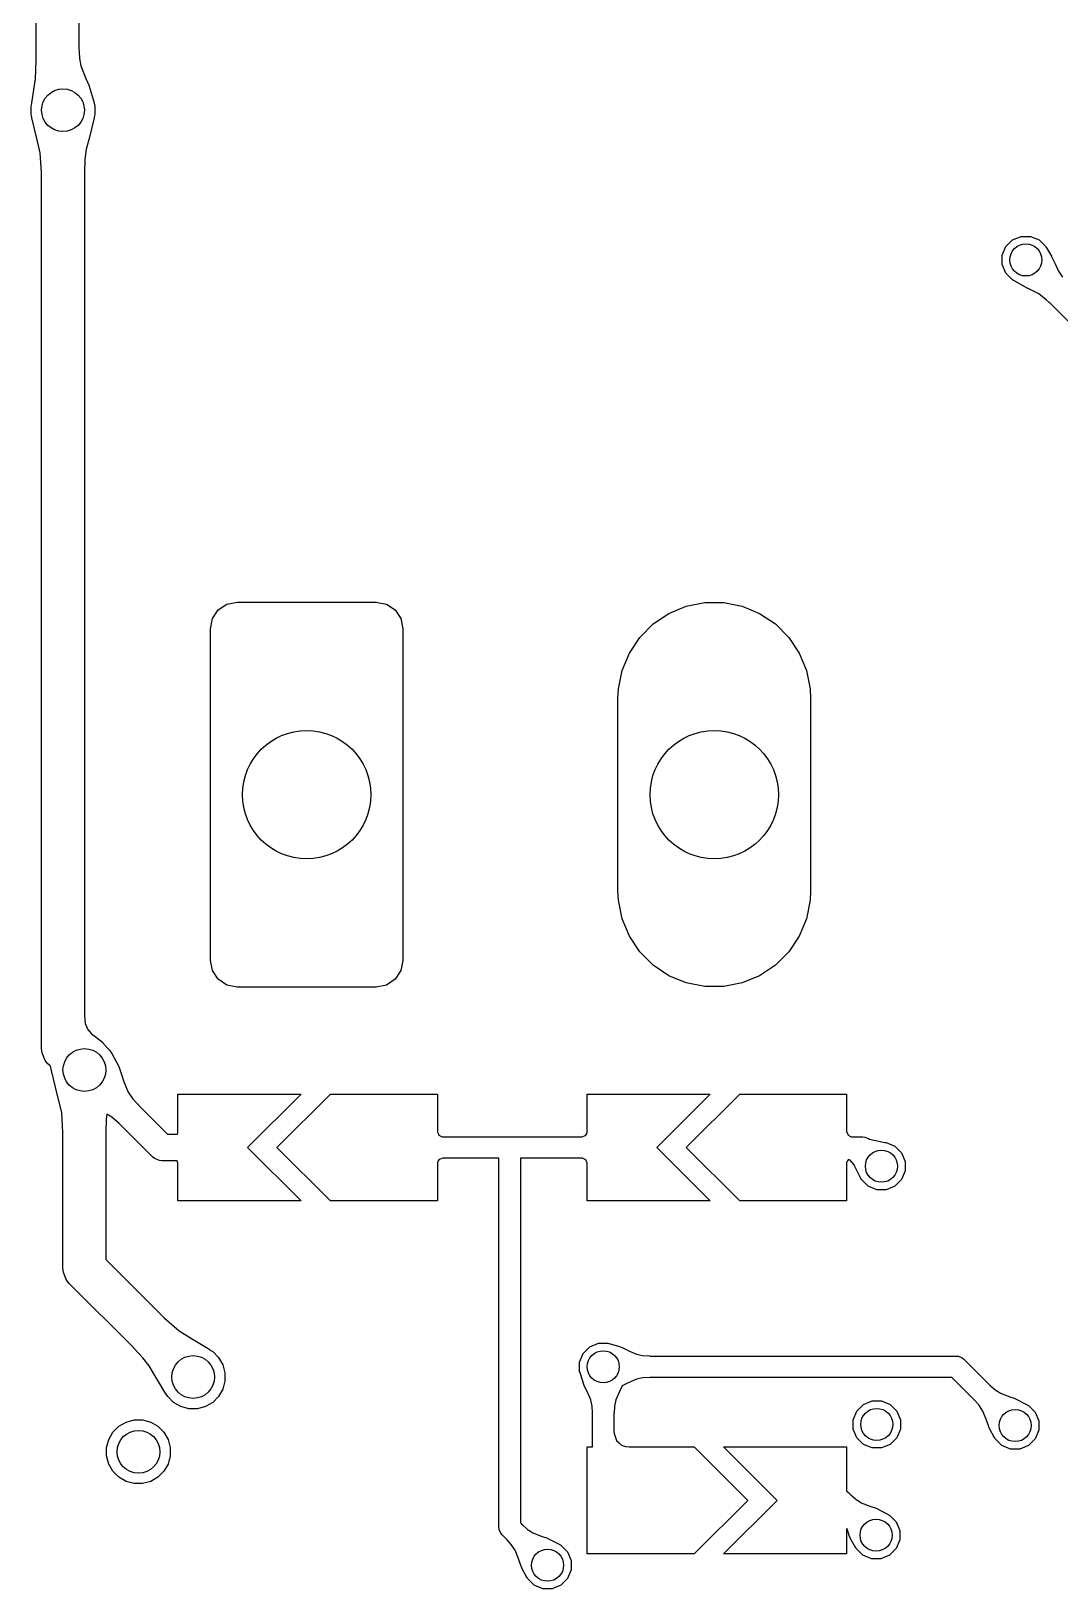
# Model space of a CAD drawing. Extents: x 89 to 178, y -115 to -57.
# Drawn here: x 99.9 to 109.52, y -95.13 to -80.56 of the extents above; entities that cross this region are included whole.
import ezdxf

# ---------------------------------------------------------------- set-up
doc = ezdxf.new("R2010")
doc.units = 0
doc.layers.add('BLACK', color=7, linetype='CONTINUOUS')

msp = doc.modelspace()

# ---------------------------------------------------------------- linework, layer by layer
at = {"layer": 'BLACK', "linetype": 'CONTINUOUS'}
for p, q in [((99.948, -80.836062), (99.948, -69.052)), ((100.348, -69.139826), (100.348, -80.715592)), ((99.94412, -81.007633), (99.948, -80.836062)), ((100.348, -80.715592), (100.348567, -80.716868)), ((100.348567, -80.716868), (100.353238, -80.808403)), ((100.353238, -80.808403), (100.354474, -80.815107)), ((100.354474, -80.815107), (100.367445, -80.885488)), ((100.367445, -80.885488), (100.413726, -81.003272)), ((99.907588, -81.230348), (99.94412, -81.007633)), ((100.413726, -81.003272), (100.41373, -81.003282)), ((100.41373, -81.003282), (100.444766, -81.072595)), ((100.444766, -81.072595), (100.445318, -81.074094)), ((100.445318, -81.074094), (100.490663, -81.229248)), ((99.902567, -81.260842), (99.90899, -81.23687)), ((99.902567, -81.339158), (99.902567, -81.260842)), ((99.90899, -81.23687), (99.907588, -81.230348)), ((100.490663, -81.229248), (100.490173, -81.233748)), ((100.490173, -81.233748), (100.497433, -81.260842)), ((100.497433, -81.260842), (100.497433, -81.339158)), ((99.90949, -81.364998), (99.902567, -81.339158)), ((99.908668, -81.370364), (99.90949, -81.364998)), ((99.956099, -81.563696), (99.908668, -81.370364)), ((100.491331, -81.370365), (100.443914, -81.563637)), ((100.497433, -81.339158), (100.490491, -81.365066)), ((100.490491, -81.365066), (100.491436, -81.369897)), ((100.491436, -81.369897), (100.491331, -81.370365)), ((99.988028, -81.697951), (99.956099, -81.563696)), ((100.443882, -81.563764), (100.418092, -81.664005)), ((100.443914, -81.563637), (100.443882, -81.563764)), ((99.988028, -81.697956), (99.988028, -81.697951)), ((99.988029, -81.697959), (99.988028, -81.697956)), ((99.99933, -81.883248), (99.988029, -81.697959)), ((100.418092, -81.664005), (100.404761, -81.75904)), ((100.404761, -81.75904), (100.400398, -81.882948)), ((100, -81.884735), (99.99933, -81.883248)), ((100, -90.075), (100, -81.884735)), ((100.400398, -81.882948), (100.4, -81.88382)), ((100.4, -81.88382), (100.4, -89.767086)), ((108.979323, -82.656105), (109.012919, -82.574997)), ((109.012919, -82.574997), (109.074997, -82.512919)), ((109.074997, -82.512919), (109.156105, -82.479323)), ((109.156105, -82.479323), (109.243895, -82.479323)), ((109.243895, -82.479323), (109.325003, -82.512919)), ((109.325003, -82.512919), (109.387081, -82.574997)), ((109.387081, -82.574997), (109.390573, -82.583428)), ((109.390573, -82.583428), (109.393032, -82.585087)), ((109.393032, -82.585087), (109.393346, -82.585588)), ((109.393346, -82.585588), (109.440568, -82.665414)), ((108.979323, -82.743895), (108.979323, -82.656105)), ((109.440568, -82.665414), (109.441135, -82.666498)), ((109.441135, -82.666498), (109.472466, -82.734884)), ((109.472466, -82.734884), (109.505684, -82.804785)), ((109.012919, -82.825003), (108.979323, -82.743895)), ((109.074997, -82.887081), (109.012919, -82.825003)), ((109.505684, -82.804785), (109.505689, -82.804792)), ((109.505689, -82.804792), (109.542892, -82.859564)), ((109.084323, -82.890944), (109.074997, -82.887081)), ((109.08613, -82.893198), (109.084323, -82.890944)), ((109.213577, -82.963231), (109.08613, -82.893198)), ((109.214584, -82.963723), (109.213577, -82.963231)), ((109.220358, -82.966209), (109.214584, -82.963723)), ((109.234857, -82.972454), (109.220358, -82.966209)), ((109.234865, -82.972458), (109.234857, -82.972454)), ((109.320796, -83.0153), (109.234865, -82.972458)), ((109.320797, -83.015301), (109.320796, -83.0153)), ((109.320799, -83.015302), (109.320797, -83.015301)), ((109.390212, -83.073102), (109.320799, -83.015302)), ((109.418544, -83.096694), (109.390212, -83.073102)), ((109.420697, -83.097473), (109.418544, -83.096694)), ((109.625006, -83.301782), (109.420697, -83.097473)), ((101.650723, -85.973223), (101.731829, -85.91903)), ((101.731829, -85.91903), (101.8275, -85.9)), ((101.8275, -85.9), (103.1275, -85.9)), ((103.1275, -85.9), (103.223171, -85.91903)), ((103.223171, -85.91903), (103.304277, -85.973223)), ((105.863243, -86.006271), (106.026244, -85.938754)), ((106.026244, -85.938754), (106.199285, -85.904334)), ((106.199285, -85.904334), (106.375715, -85.904334)), ((106.375715, -85.904334), (106.548756, -85.938754)), ((106.548756, -85.938754), (106.711757, -86.006271)), ((101.5775, -86.15), (101.59653, -86.054329)), ((101.59653, -86.054329), (101.650723, -85.973223)), ((103.304277, -85.973223), (103.35847, -86.054329)), ((103.35847, -86.054329), (103.3775, -86.15)), ((105.716546, -86.104291), (105.863243, -86.006271)), ((106.711757, -86.006271), (106.858454, -86.104291)), ((101.5775, -89.25), (101.5775, -86.15)), ((103.3775, -86.15), (103.3775, -89.25)), ((105.493771, -86.375743), (105.591791, -86.229046)), ((105.591791, -86.229046), (105.716546, -86.104291)), ((106.858454, -86.104291), (106.983209, -86.229046)), ((106.983209, -86.229046), (107.081229, -86.375743)), ((105.426254, -86.538744), (105.493771, -86.375743)), ((107.081229, -86.375743), (107.148746, -86.538744)), ((105.391834, -86.711785), (105.426254, -86.538744)), ((107.148746, -86.538744), (107.183166, -86.711785)), ((105.3875, -86.8), (105.391834, -86.711785)), ((105.3875, -88.6), (105.3875, -86.8)), ((107.183166, -86.711785), (107.1875, -86.8)), ((107.1875, -86.8), (107.1875, -88.6)), ((105.391834, -88.688215), (105.3875, -88.6)), ((105.426254, -88.861256), (105.391834, -88.688215)), ((107.183166, -88.688215), (107.148746, -88.861256)), ((107.1875, -88.6), (107.183166, -88.688215)), ((105.493771, -89.024257), (105.426254, -88.861256)), ((107.148746, -88.861256), (107.081229, -89.024257)), ((105.591791, -89.170954), (105.493771, -89.024257)), ((107.081229, -89.024257), (106.983209, -89.170954)), ((101.59653, -89.345671), (101.5775, -89.25)), ((103.3775, -89.25), (103.35847, -89.345671)), ((105.716546, -89.295709), (105.591791, -89.170954)), ((106.983209, -89.170954), (106.858454, -89.295709)), ((101.650723, -89.426777), (101.59653, -89.345671)), ((101.731829, -89.48097), (101.650723, -89.426777)), ((103.304277, -89.426777), (103.223171, -89.48097)), ((103.35847, -89.345671), (103.304277, -89.426777)), ((105.863243, -89.393729), (105.716546, -89.295709)), ((106.026244, -89.461246), (105.863243, -89.393729)), ((106.711757, -89.393729), (106.548756, -89.461246)), ((106.858454, -89.295709), (106.711757, -89.393729)), ((101.8275, -89.5), (101.731829, -89.48097)), ((103.1275, -89.5), (101.8275, -89.5)), ((103.223171, -89.48097), (103.1275, -89.5)), ((106.199285, -89.495666), (106.026244, -89.461246)), ((106.375715, -89.495666), (106.199285, -89.495666)), ((106.548756, -89.461246), (106.375715, -89.495666)), ((100.4, -89.767086), (100.401091, -89.769377)), ((100.401091, -89.769377), (100.408473, -89.84034)), ((100.408473, -89.84034), (100.431932, -89.896228)), ((100.431932, -89.896228), (100.431934, -89.896231)), ((100.431934, -89.896231), (100.467433, -89.936592)), ((100.467433, -89.936592), (100.467435, -89.936593)), ((100.467435, -89.936593), (100.467436, -89.936594)), ((100.467436, -89.936594), (100.512009, -89.971435)), ((100.512009, -89.971435), (100.512026, -89.971465)), ((100.512026, -89.971465), (100.512035, -89.971455)), ((100.512035, -89.971455), (100.568277, -90.015665)), ((100.568277, -90.015665), (100.56986, -90.017169)), ((100.56986, -90.017169), (100.61836, -90.072726)), ((100.003843, -90.114018), (100, -90.075)), ((100.033706, -90.186114), (100.003843, -90.114018)), ((100.61836, -90.072726), (100.638006, -90.092372)), ((100.638006, -90.092372), (100.652047, -90.116692)), ((100.652047, -90.116692), (100.655001, -90.11868)), ((100.655001, -90.11868), (100.655537, -90.11957)), ((100.655537, -90.11957), (100.721578, -90.241338)), ((100.058579, -90.216421), (100.033706, -90.186114)), ((100.08213, -90.239972), (100.058579, -90.216421)), ((100.10305, -90.322783), (100.08213, -90.239972)), ((100.721578, -90.241338), (100.722412, -90.243275)), ((100.722412, -90.243275), (100.756131, -90.346237)), ((100.106002, -90.32698), (100.10305, -90.322783)), ((100.10949, -90.339998), (100.106002, -90.32698)), ((100.108668, -90.345364), (100.10949, -90.339998)), ((100.156099, -90.538696), (100.108668, -90.345364)), ((100.756131, -90.346237), (100.756266, -90.346677)), ((100.756266, -90.346677), (100.764626, -90.376071)), ((100.764626, -90.376071), (100.764631, -90.376088)), ((100.764631, -90.376088), (100.808489, -90.481888)), ((100.188028, -90.672951), (100.156099, -90.538696)), ((100.808489, -90.481888), (100.80849, -90.48189)), ((100.80849, -90.48189), (100.848557, -90.540142)), ((100.848557, -90.540142), (100.877166, -90.571915)), ((100.877166, -90.571915), (100.901146, -90.598548)), ((100.901146, -90.598548), (100.901596, -90.599819)), ((100.901596, -90.599819), (101.176779, -90.875002)), ((101.275, -90.860851), (101.275, -90.5)), ((101.275, -90.5), (102.425, -90.5)), ((102.425, -90.5), (101.925, -91)), ((102.2, -91), (102.7, -90.5)), ((102.7, -90.5), (103.7, -90.5)), ((103.7, -90.5), (103.7, -90.856054)), ((105.1, -90.858838), (105.1, -90.5)), ((105.1, -90.5), (106.25, -90.5)), ((106.25, -90.5), (105.75, -91)), ((106.025, -91), (106.525, -90.5)), ((106.525, -90.5), (107.525, -90.5)), ((107.525, -90.5), (107.525, -90.856054)), ((100.188028, -90.672956), (100.188028, -90.672951)), ((100.188029, -90.672959), (100.188028, -90.672956)), ((100.19933, -90.858248), (100.188029, -90.672959)), ((100.604761, -90.73404), (100.600398, -90.857948)), ((100.611251, -90.687772), (100.604761, -90.73404)), ((100.655759, -90.716273), (100.611251, -90.687772)), ((100.655763, -90.716276), (100.655759, -90.716273)), ((100.723557, -90.776281), (100.655762, -90.716276)), ((100.655762, -90.716276), (100.655763, -90.716276)), ((100.2, -90.859735), (100.19933, -90.858248)), ((100.2, -92.129396), (100.2, -90.859735)), ((100.600398, -90.857948), (100.6, -90.85882)), ((100.6, -90.85882), (100.6, -92.046554)), ((100.725082, -90.776859), (100.723557, -90.776281)), ((101.036614, -91.088391), (100.725082, -90.776859)), ((101.176779, -90.875002), (101.27187, -90.875002)), ((101.27187, -90.875002), (101.27327, -90.863886)), ((101.27327, -90.863886), (101.275, -90.860851)), ((103.7, -90.856054), (103.703756, -90.860413)), ((103.703756, -90.860413), (103.712547, -90.884783)), ((103.712547, -90.884783), (103.742661, -90.9)), ((105.048184, -90.9), (105.082689, -90.889022)), ((105.082689, -90.889022), (105.095336, -90.873342)), ((105.095336, -90.873342), (105.097482, -90.8626)), ((105.097482, -90.8626), (105.1, -90.858838)), ((107.525, -90.856054), (107.528756, -90.860413)), ((107.528756, -90.860413), (107.537547, -90.884783)), ((107.537547, -90.884783), (107.567661, -90.9)), ((101.925, -91), (102.425, -91.5)), ((102.7, -91.5), (102.2, -91)), ((103.742661, -90.9), (104.375, -90.9)), ((104.375, -90.9), (105.048184, -90.9)), ((105.75, -91), (106.25, -91.5)), ((106.525, -91.5), (106.025, -91)), ((107.567661, -90.9), (107.675, -90.9)), ((107.675, -90.9), (107.694509, -90.901921)), ((107.694509, -90.901921), (107.730557, -90.916853)), ((107.730557, -90.916853), (107.737706, -90.92272)), ((107.737706, -90.92272), (107.781527, -90.930755)), ((107.781527, -90.930755), (107.781746, -90.930798)), ((107.781746, -90.930798), (107.882612, -90.951956)), ((107.882612, -90.951956), (107.886075, -90.954323)), ((107.886075, -90.954323), (107.893895, -90.954323)), ((107.893895, -90.954323), (107.975003, -90.987919)), ((107.975003, -90.987919), (108.037081, -91.049997)), ((101.055554, -91.103934), (101.036614, -91.088391)), ((101.055556, -91.103936), (101.055554, -91.103934)), ((101.100616, -91.1226), (101.055556, -91.103936)), ((101.125002, -91.125002), (101.100616, -91.1226)), ((101.265438, -91.125002), (101.125002, -91.125002)), ((101.268896, -91.128341), (101.265438, -91.125002)), ((101.271816, -91.13878), (101.268896, -91.128341)), ((101.271849, -91.138893), (101.271816, -91.13878)), ((101.275, -91.142767), (101.271849, -91.138893)), ((101.275, -91.5), (101.275, -91.142767)), ((103.702517, -91.137399), (103.7, -91.141158)), ((103.7, -91.141158), (103.7, -91.5)), ((103.704663, -91.126658), (103.702517, -91.137399)), ((103.71731, -91.110977), (103.704663, -91.126658)), ((103.751813, -91.1), (103.71731, -91.110977)), ((104.275, -91.1), (103.751813, -91.1)), ((104.275, -94.551632), (104.275, -91.1)), ((105.057339, -91.1), (104.475, -91.1)), ((104.475, -91.1), (104.475, -94.51021)), ((105.087453, -91.115217), (105.057339, -91.1)), ((105.087453, -91.115218), (105.087453, -91.115217)), ((105.096243, -91.139586), (105.087453, -91.115218)), ((105.1, -91.143945), (105.096243, -91.139586)), ((105.1, -91.5), (105.1, -91.143945)), ((107.527517, -91.137399), (107.525, -91.141158)), ((107.525, -91.141158), (107.525, -91.5)), ((107.529663, -91.126658), (107.527517, -91.137399)), ((107.541693, -91.111742), (107.529663, -91.126658)), ((107.558592, -91.118729), (107.541693, -91.111742)), ((107.558594, -91.11873), (107.558592, -91.118729)), ((107.59579, -91.163305), (107.558594, -91.11873)), ((107.602223, -91.177708), (107.59579, -91.163305)), ((107.613391, -91.20271), (107.602223, -91.177708)), ((108.037081, -91.049997), (108.070677, -91.131105)), ((108.070677, -91.131105), (108.070677, -91.218895)), ((107.613648, -91.203247), (107.613391, -91.20271)), ((107.656957, -91.288296), (107.613648, -91.203247)), ((107.657639, -91.289463), (107.656957, -91.288296)), ((107.658905, -91.290314), (107.657639, -91.289463)), ((107.662919, -91.300003), (107.658905, -91.290314)), ((107.724997, -91.362081), (107.662919, -91.300003)), ((108.037081, -91.300003), (107.975003, -91.362081)), ((108.070677, -91.218895), (108.037081, -91.300003)), ((107.806105, -91.395677), (107.724997, -91.362081)), ((107.893895, -91.395677), (107.806105, -91.395677)), ((107.975003, -91.362081), (107.893895, -91.395677)), ((102.425, -91.5), (101.275, -91.5)), ((103.7, -91.5), (102.7, -91.5)), ((106.25, -91.5), (105.1, -91.5)), ((107.525, -91.5), (106.525, -91.5)), ((100.6, -92.046554), (101.144548, -92.591102)), ((100.203843, -92.168414), (100.2, -92.129396)), ((100.233706, -92.24051), (100.203843, -92.168414)), ((100.258579, -92.270817), (100.233706, -92.24051)), ((100.862355, -92.874593), (100.258579, -92.270817)), ((101.144548, -92.591102), (101.146077, -92.591682)), ((101.146077, -92.591682), (101.285094, -92.714716)), ((101.285094, -92.714716), (101.285096, -92.714717)), ((101.285096, -92.714717), (101.402639, -92.787094)), ((101.402639, -92.787094), (101.572848, -92.890239)), ((100.862691, -92.875492), (100.862355, -92.874593)), ((100.947221, -92.966194), (100.862691, -92.875492)), ((101.572848, -92.890239), (101.57606, -92.894614)), ((101.57606, -92.894614), (101.599229, -92.907991)), ((101.599229, -92.907991), (101.654607, -92.963369)), ((105.029323, -93.006105), (105.062919, -92.924997)), ((105.062919, -92.924997), (105.124997, -92.862919)), ((105.124997, -92.862919), (105.206105, -92.829323)), ((105.206105, -92.829323), (105.293895, -92.829323)), ((105.293895, -92.829323), (105.302905, -92.833055)), ((105.302905, -92.833055), (105.305165, -92.832616)), ((105.305165, -92.832616), (105.306075, -92.832839)), ((105.306075, -92.832839), (105.401421, -92.860367)), ((105.401421, -92.860367), (105.403219, -92.861052)), ((105.403219, -92.861052), (105.42511, -92.871535)), ((105.42511, -92.871535), (105.475438, -92.895636)), ((105.475438, -92.895636), (105.494982, -92.904335)), ((105.494982, -92.904335), (105.559077, -92.932866)), ((105.559077, -92.932866), (105.55908, -92.932866)), ((105.55908, -92.932866), (105.559081, -92.932867)), ((105.559081, -92.932867), (105.617377, -92.945357)), ((101.004993, -93.042817), (100.947221, -92.966194)), ((101.057657, -93.131967), (101.004993, -93.042817)), ((101.654607, -92.963369), (101.693765, -93.031192)), ((101.693765, -93.031192), (101.714034, -93.106839)), ((105.029323, -93.093895), (105.029323, -93.006105)), ((105.617377, -92.945357), (105.617382, -92.945358)), ((105.617382, -92.945358), (105.684669, -92.949347)), ((105.684669, -92.949347), (105.686014, -92.95)), ((105.686014, -92.95), (108.55, -92.95)), ((108.55, -92.95), (108.569509, -92.951921)), ((108.569509, -92.951921), (108.605557, -92.966853)), ((108.605557, -92.966853), (108.620711, -92.979289)), ((108.620711, -92.979289), (108.862368, -93.220946)), ((101.057725, -93.13208), (101.057657, -93.131967)), ((101.160843, -93.302244), (101.057725, -93.13208)), ((101.714034, -93.185155), (101.693765, -93.260802)), ((101.714034, -93.106839), (101.714034, -93.185155)), ((105.033441, -93.103838), (105.029323, -93.093895)), ((105.033227, -93.106285), (105.033441, -93.103838)), ((105.071074, -93.226391), (105.033227, -93.106285)), ((105.071785, -93.228142), (105.071074, -93.226391)), ((105.475456, -93.204356), (105.428143, -93.228212)), ((105.562146, -93.166205), (105.475456, -93.204356)), ((105.562148, -93.166205), (105.562146, -93.166205)), ((105.619388, -93.154378), (105.562148, -93.166205)), ((105.684647, -93.150633), (105.619388, -93.154378)), ((105.686059, -93.15), (105.684647, -93.150633)), ((108.508578, -93.15), (105.686059, -93.15)), ((108.720982, -93.362404), (108.508578, -93.15)), ((108.862368, -93.220946), (108.863813, -93.221497)), ((108.863813, -93.221497), (108.907026, -93.260019)), ((101.1611, -93.302648), (101.160843, -93.302244)), ((101.165183, -93.305396), (101.1611, -93.302648)), ((101.178595, -93.328625), (101.165183, -93.305396)), ((101.233973, -93.384003), (101.178595, -93.328625)), ((101.654607, -93.328625), (101.599229, -93.384003)), ((101.693765, -93.260802), (101.654607, -93.328625)), ((105.095646, -93.275461), (105.071785, -93.228142)), ((105.122884, -93.337357), (105.095646, -93.275461)), ((105.132444, -93.35908), (105.122884, -93.337357)), ((105.133795, -93.362149), (105.132444, -93.35908)), ((105.145622, -93.419394), (105.133795, -93.362149)), ((105.367132, -93.35908), (105.354642, -93.417376)), ((105.404363, -93.275438), (105.367132, -93.35908)), ((105.426697, -93.228799), (105.404363, -93.275438)), ((105.428143, -93.228212), (105.426697, -93.228799)), ((107.681197, -93.402019), (107.762305, -93.368423)), ((107.762305, -93.368423), (107.850095, -93.368423)), ((107.850095, -93.368423), (107.931203, -93.402019)), ((108.721471, -93.363814), (108.720982, -93.362404)), ((108.75975, -93.406918), (108.721471, -93.363814)), ((108.907026, -93.260019), (108.912608, -93.264995)), ((108.912608, -93.264995), (108.94432, -93.285846)), ((108.94432, -93.285846), (108.961446, -93.297108)), ((108.961446, -93.297108), (109.049719, -93.33143)), ((109.049719, -93.33143), (109.099303, -93.347772)), ((109.099303, -93.347772), (109.100046, -93.348017)), ((109.100046, -93.348017), (109.101788, -93.348752)), ((109.101788, -93.348752), (109.213479, -93.406918)), ((101.301796, -93.423161), (101.233973, -93.384003)), ((101.377443, -93.44343), (101.301796, -93.423161)), ((101.455759, -93.44343), (101.377443, -93.44343)), ((101.531406, -93.423161), (101.455759, -93.44343)), ((101.599229, -93.384003), (101.531406, -93.423161)), ((105.149209, -93.481896), (105.145622, -93.419394)), ((105.149367, -93.484647), (105.149209, -93.481896)), ((105.15, -93.486059), (105.149367, -93.484647)), ((105.15, -93.8), (105.15, -93.486059)), ((105.350653, -93.484669), (105.35, -93.486014)), ((105.35, -93.486014), (105.35, -93.659233)), ((105.354641, -93.417389), (105.350653, -93.484669)), ((105.354642, -93.417376), (105.354641, -93.417389)), ((107.585523, -93.545205), (107.619119, -93.464097)), ((107.619119, -93.464097), (107.681197, -93.402019)), ((107.931203, -93.402019), (107.993281, -93.464097)), ((107.993281, -93.464097), (108.026877, -93.545205)), ((108.76623, -93.414215), (108.75975, -93.406918)), ((108.798624, -93.464276), (108.76623, -93.414215)), ((108.83143, -93.549719), (108.798624, -93.464276)), ((109.213479, -93.406918), (109.215056, -93.408799)), ((109.215056, -93.408799), (109.225003, -93.412919)), ((109.225003, -93.412919), (109.287081, -93.474997)), ((109.287081, -93.474997), (109.320677, -93.556105)), ((100.62786, -93.730171), (100.667018, -93.662348)), ((100.667018, -93.662348), (100.722396, -93.60697)), ((100.722396, -93.60697), (100.790219, -93.567812)), ((100.790219, -93.567812), (100.865866, -93.547543)), ((100.865866, -93.547543), (100.944182, -93.547543)), ((100.944182, -93.547543), (101.019829, -93.567812)), ((101.019829, -93.567812), (101.087652, -93.60697)), ((101.087652, -93.60697), (101.14303, -93.662348)), ((101.14303, -93.662348), (101.182188, -93.730171)), ((105.35, -93.659233), (105.350755, -93.660891)), ((105.350755, -93.660891), (105.351697, -93.674486)), ((107.585523, -93.632995), (107.585523, -93.545205)), ((107.619119, -93.714103), (107.585523, -93.632995)), ((108.026877, -93.632995), (107.993281, -93.714103)), ((108.026877, -93.545205), (108.026877, -93.632995)), ((108.84986, -93.60202), (108.83143, -93.549719)), ((108.858051, -93.625263), (108.84986, -93.60202)), ((108.858843, -93.627028), (108.858051, -93.625263)), ((108.906792, -93.713902), (108.858843, -93.627028)), ((109.320677, -93.643895), (109.287081, -93.725003)), ((109.320677, -93.556105), (109.320677, -93.643895)), ((100.607591, -93.805818), (100.62786, -93.730171)), ((100.607591, -93.884134), (100.607591, -93.805818)), ((101.182188, -93.730171), (101.202457, -93.805818)), ((101.202457, -93.805818), (101.202457, -93.884134)), ((105.1, -94.8), (105.1, -93.8)), ((105.1, -93.8), (105.15, -93.8)), ((105.351697, -93.674486), (105.351697, -93.67449)), ((105.351697, -93.67449), (105.351698, -93.674492)), ((105.351698, -93.674492), (105.374161, -93.738608)), ((105.374161, -93.738608), (105.399642, -93.762265)), ((105.399642, -93.762265), (105.421476, -93.782537)), ((105.421476, -93.782537), (105.421477, -93.782537)), ((105.421477, -93.782537), (105.421478, -93.782538)), ((105.421478, -93.782538), (105.456553, -93.795317)), ((105.456553, -93.795317), (105.49237, -93.799095)), ((105.49237, -93.799095), (105.494036, -93.8)), ((105.494036, -93.8), (106.1, -93.8)), ((106.1, -93.8), (106.6, -94.3)), ((106.875, -94.3), (106.375, -93.8)), ((106.375, -93.8), (107.525, -93.8)), ((107.525, -93.8), (107.525, -94.214551)), ((107.681197, -93.776181), (107.619119, -93.714103)), ((107.762305, -93.809777), (107.681197, -93.776181)), ((107.931203, -93.776181), (107.850095, -93.809777)), ((107.993281, -93.714103), (107.931203, -93.776181)), ((108.907279, -93.714706), (108.906792, -93.713902)), ((108.909186, -93.715992), (108.907279, -93.714706)), ((108.912919, -93.725003), (108.909186, -93.715992)), ((108.974997, -93.787081), (108.912919, -93.725003)), ((109.056105, -93.820677), (108.974997, -93.787081)), ((109.225003, -93.787081), (109.143895, -93.820677)), ((109.287081, -93.725003), (109.225003, -93.787081)), ((100.62786, -93.959781), (100.607591, -93.884134)), ((101.202457, -93.884134), (101.182188, -93.959781)), ((107.850095, -93.809777), (107.762305, -93.809777)), ((109.143895, -93.820677), (109.056105, -93.820677)), ((100.667018, -94.027604), (100.62786, -93.959781)), ((100.722396, -94.082982), (100.667018, -94.027604)), ((100.790219, -94.12214), (100.722396, -94.082982)), ((101.087652, -94.082982), (101.019829, -94.12214)), ((101.14303, -94.027604), (101.087652, -94.082982)), ((101.182188, -93.959781), (101.14303, -94.027604)), ((100.865866, -94.142409), (100.790219, -94.12214)), ((100.944182, -94.142409), (100.865866, -94.142409)), ((101.019829, -94.12214), (100.944182, -94.142409)), ((107.525, -94.214551), (107.530557, -94.216853)), ((107.530557, -94.216853), (107.545711, -94.229289)), ((107.545711, -94.229289), (107.562368, -94.245946)), ((107.562368, -94.245946), (107.563813, -94.246497)), ((106.6, -94.3), (106.1, -94.8)), ((106.375, -94.8), (106.875, -94.3)), ((107.563813, -94.246497), (107.607026, -94.285019)), ((107.607026, -94.285019), (107.612608, -94.289995)), ((107.612608, -94.289995), (107.64432, -94.310846)), ((107.64432, -94.310846), (107.661446, -94.322108)), ((107.661446, -94.322108), (107.749719, -94.35643)), ((107.749719, -94.35643), (107.799303, -94.372772)), ((107.799303, -94.372772), (107.800046, -94.373017)), ((107.800046, -94.373017), (107.801788, -94.373752)), ((107.801788, -94.373752), (107.913479, -94.431918)), ((104.475, -94.51021), (104.492073, -94.527283)), ((104.492073, -94.527283), (104.493518, -94.527834)), ((104.493518, -94.527834), (104.536731, -94.566356)), ((107.913479, -94.431918), (107.915056, -94.433799)), ((107.915056, -94.433799), (107.925003, -94.437919)), ((107.925003, -94.437919), (107.987081, -94.499997)), ((107.987081, -94.499997), (108.020677, -94.581105)), ((104.276921, -94.571141), (104.275, -94.551632)), ((104.291853, -94.607189), (104.276921, -94.571141)), ((104.304289, -94.622343), (104.291853, -94.607189)), ((104.350687, -94.668741), (104.304289, -94.622343)), ((104.351176, -94.670151), (104.350687, -94.668741)), ((104.389455, -94.713255), (104.351176, -94.670151)), ((104.536731, -94.566356), (104.542313, -94.571332)), ((104.542313, -94.571332), (104.574025, -94.592183)), ((104.574025, -94.592183), (104.591151, -94.603445)), ((104.591151, -94.603445), (104.679424, -94.637767)), ((104.679424, -94.637767), (104.729008, -94.654109)), ((104.729008, -94.654109), (104.729751, -94.654354)), ((104.729751, -94.654354), (104.731493, -94.655089)), ((104.731493, -94.655089), (104.843184, -94.713255)), ((107.526295, -94.565057), (107.525, -94.567654)), ((107.525, -94.567654), (107.525, -94.8)), ((107.526514, -94.561916), (107.526295, -94.565057)), ((107.53143, -94.574719), (107.526514, -94.561916)), ((107.54986, -94.62702), (107.53143, -94.574719)), ((107.558051, -94.650263), (107.54986, -94.62702)), ((107.558843, -94.652028), (107.558051, -94.650263)), ((107.606792, -94.738902), (107.558843, -94.652028)), ((108.020677, -94.668895), (107.987081, -94.750003)), ((108.020677, -94.581105), (108.020677, -94.668895)), ((104.395935, -94.720552), (104.389455, -94.713255)), ((104.428329, -94.770613), (104.395935, -94.720552)), ((104.461135, -94.856056), (104.428329, -94.770613)), ((104.843184, -94.713255), (104.844761, -94.715136)), ((104.844761, -94.715136), (104.854708, -94.719256)), ((104.854708, -94.719256), (104.916786, -94.781334)), ((104.916786, -94.781334), (104.950382, -94.862442)), ((106.1, -94.8), (105.1, -94.8)), ((107.525, -94.8), (106.375, -94.8)), ((107.607279, -94.739706), (107.606792, -94.738902)), ((107.609186, -94.740992), (107.607279, -94.739706)), ((107.612919, -94.750003), (107.609186, -94.740992)), ((107.674997, -94.812081), (107.612919, -94.750003)), ((107.756105, -94.845677), (107.674997, -94.812081)), ((107.925003, -94.812081), (107.843895, -94.845677)), ((107.987081, -94.750003), (107.925003, -94.812081)), ((104.479565, -94.908357), (104.461135, -94.856056)), ((104.487756, -94.9316), (104.479565, -94.908357)), ((104.488548, -94.933365), (104.487756, -94.9316)), ((104.536497, -95.020239), (104.488548, -94.933365)), ((104.950382, -94.950232), (104.916786, -95.03134)), ((104.950382, -94.862442), (104.950382, -94.950232)), ((107.843895, -94.845677), (107.756105, -94.845677)), ((104.536984, -95.021043), (104.536497, -95.020239)), ((104.538891, -95.022329), (104.536984, -95.021043)), ((104.542624, -95.03134), (104.538891, -95.022329)), ((104.604702, -95.093418), (104.542624, -95.03134)), ((104.68581, -95.127014), (104.604702, -95.093418)), ((104.854708, -95.093418), (104.7736, -95.127014)), ((104.916786, -95.03134), (104.854708, -95.093418)), ((104.7736, -95.127014), (104.68581, -95.127014))]:
    msp.add_line(p, q, dxfattribs=at)
at = {"layer": 'BLACK'}
for centre, radius in [((100.2, -81.3), 0.2), ((109.2, -82.7), 0.15), ((102.4775, -87.7), 0.6), ((102.4775, -87.7), 0.6), ((106.2875, -87.7), 0.6), ((106.2875, -87.7), 0.6), ((100.4, -90.275), 0.2), ((107.85, -91.175), 0.15), ((105.25, -93.05), 0.15), ((101.416601, -93.145997), 0.2), ((107.8062, -93.5891), 0.15), ((109.1, -93.6), 0.15), ((100.905024, -93.844976), 0.2), ((107.8, -94.625), 0.15), ((104.729705, -94.906337), 0.15)]:
    msp.add_circle(centre, radius, dxfattribs=at)
at = {"layer": 'WHITE'}
for centre, radius in [((100.2, -81.3), 0.2), ((109.2, -82.7), 0.15), ((102.4775, -87.7), 0.6), ((106.2875, -87.7), 0.6), ((100.4, -90.275), 0.2), ((107.85, -91.175), 0.15), ((105.25, -93.05), 0.15), ((101.416601, -93.145997), 0.2), ((107.8062, -93.5891), 0.15), ((109.1, -93.6), 0.15), ((100.905024, -93.844976), 0.2), ((107.8, -94.625), 0.15), ((104.729705, -94.906337), 0.15)]:
    msp.add_circle(centre, radius, dxfattribs=at)

doc.saveas('drawing.dxf')
